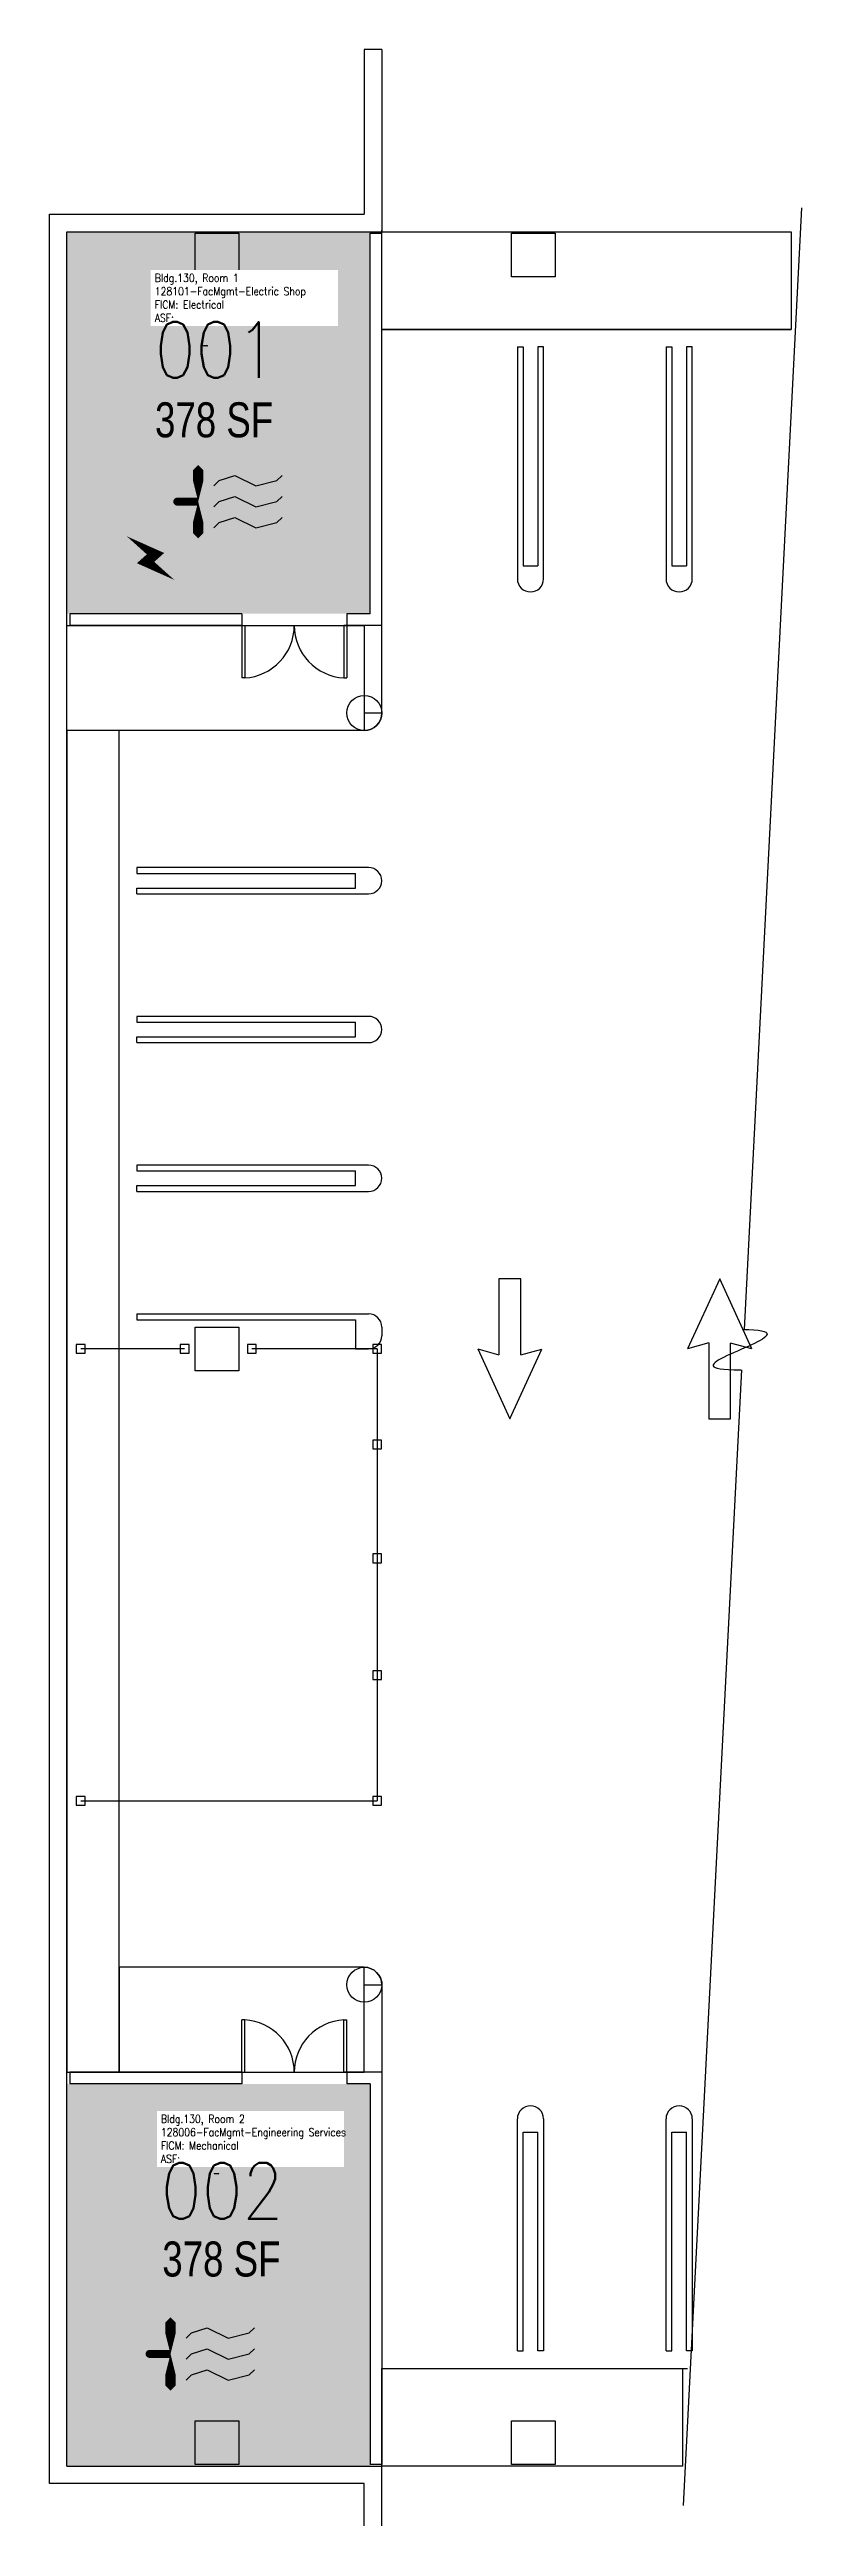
# Model space of a CAD drawing. Header units: inches. Extents: x 0 to 1756, y 0 to 2551.
# Drawn here: x 1240 to 1756, y 859 to 2551 of the extents above; entities that cross this region are included whole.
import ezdxf
from ezdxf.enums import TextEntityAlignment as Align

# ---------------------------------------------------------------- set-up
doc = ezdxf.new("R2010")
doc.units = ezdxf.units.IN
doc.header["$LTSCALE"] = 10
doc.header["$MEASUREMENT"] = 0
doc.layers.get('0').update_dxf_attribs({"linetype": 'CONTINUOUS'})
for name, color, linetype in [('A-COLS', 5, 'CONTINUOUS'), ('A-DOOR', 2, 'CONTINUOUS'), ('A-FLOR', 3, 'CONTINUOUS'), ('A-IDEN-ICON', 4, 'CONTINUOUS'), ('A-IDEN-RNUM', 7, 'CONTINUOUS'), ('A-IDEN-SNUM', 4, 'CONTINUOUS'), ('A-IDEN-VNUM', 4, 'CONTINUOUS'), ('A-WALL', 7, 'CONTINUOUS'), ('AREA-TEXT', 3, 'CONTINUOUS'), ('Rooms-Category-Color', 7, 'CONTINUOUS'), ('Rooms-College-Color', 7, 'CONTINUOUS'), ('Rooms-Department-Color', 7, 'CONTINUOUS'), ('Rooms-Division-Color', 7, 'CONTINUOUS'), ('Rooms-Information', 7, 'CONTINUOUS')]:
    doc.layers.add(name, color=color, linetype=linetype)
doc.styles.add('AREA', font='arial.ttf', dxfattribs={"width": 0.75, "height": 24})
doc.styles.add('ROOMSNUMBER', font='txt.shx', dxfattribs={"height": 0.03})
doc.styles.add('ROOMVNUMBER', font='simplex.shx', dxfattribs={"width": 0.85})

# ---------------------------------------------------------------- blocks, each defined once
blk = doc.blocks.new('CPMECH')
for p, q in [((0.005, 0.025), (0.015, 0.035)), ((0.015, 0.035), (0.045, 0.045)), ((0.015, -0.005), (0.045, 0.005)), ((0.045, 0.045), (0.085, 0.025)), ((0.045, 0.005), (0.085, -0.015)), ((0.085, 0.025), (0.125, 0.035)), ((0.125, 0.035), (0.135, 0.045)), ((0.125, -0.005), (0.135, 0.005)), ((0.005, -0.015), (0.015, -0.005)), ((0.005, -0.055), (0.015, -0.045)), ((0.015, -0.045), (0.045, -0.035)), ((0.045, -0.035), (0.085, -0.055)), ((0.085, -0.015), (0.125, -0.005)), ((0.085, -0.055), (0.125, -0.045)), ((0.125, -0.045), (0.135, -0.035))]:
    blk.add_line(p, q)
for points in [[(-0.025, -0.005, 0, 0.02, 0), (-0.025, 0.035, 0.02, 0.02, 0), (-0.025, 0.055, 0.02, 0, 0), (-0.025, 0.065, 0, 0, 0)], [(-0.025, -0.005, 0, 0.02, 0), (-0.025, -0.045, 0.02, 0.02, 0), (-0.025, -0.065, 0.02, 0, 0), (-0.025, -0.075, 0, 0, 0)]]:
    blk.add_lwpolyline(points, format="xyseb")
at = {"const_width": 0.0075}
blk.add_lwpolyline([(-0.0682, -0.0069, 1), (-0.0618, -0.0031, 1)], format="xyb", close=True, dxfattribs=at)
at = {"const_width": 0.015}
blk.add_lwpolyline([(-0.025, -0.005), (-0.065, -0.005)], dxfattribs=at)
blk = doc.blocks.new('CPELECT')
blk.add_lwpolyline([(0.0623, 0.0629, 0, 0.03, 0), (0.0105, -0.0168, 0.03, 0.03, 0), (-0.0105, 0.0068, 0.03, 0, 0), (-0.0623, -0.0729, 0.03, 0, 0)], format="xyseb")

msp = doc.modelspace()

# ---------------------------------------------------------------- hatches: boundary and pattern name
at = {"layer": 'Rooms-Category-Color', "true_color": 0xadadad}
for points in [[(1252, 2426), (1460, 2426), (1460, 2164), (1252, 2164)], [(1460, 894), (1252, 894), (1252, 1156), (1460, 1156)]]:
    msp.add_hatch(color=253, dxfattribs=at).paths.add_polyline_path(points)
at = {"layer": 'Rooms-College-Color', "true_color": 0xadadad}
for points in [[(1252, 2426), (1460, 2426), (1460, 2164), (1252, 2164)], [(1460, 894), (1252, 894), (1252, 1156), (1460, 1156)]]:
    msp.add_hatch(color=253, dxfattribs=at).paths.add_polyline_path(points)
at = {"layer": 'Rooms-Department-Color', "true_color": 0xacacac}
for points in [[(1252, 2426), (1460, 2426), (1460, 2164), (1252, 2164)], [(1460, 894), (1252, 894), (1252, 1156), (1460, 1156)]]:
    msp.add_hatch(color=253, dxfattribs=at).paths.add_polyline_path(points)
at = {"layer": 'Rooms-Division-Color', "true_color": 0xadadad}
for points in [[(1252, 2426), (1460, 2426), (1460, 2164), (1252, 2164)], [(1460, 894), (1252, 894), (1252, 1156), (1460, 1156)]]:
    msp.add_hatch(color=253, dxfattribs=at).paths.add_polyline_path(points)

# ---------------------------------------------------------------- linework, layer by layer
at = {"layer": 'A-COLS'}
for p, q in [((1340, 2425, 0), (1370, 2425, 0)), ((1340, 2395, 0), (1340, 2425, 0)), ((1370, 2425, 0), (1370, 2395, 0)), ((1557, 2425, 0), (1587, 2425, 0)), ((1557, 2395, 0), (1557, 2425, 0)), ((1587, 2425, 0), (1587, 2395, 0)), ((1370, 2395, 0), (1340, 2395, 0)), ((1587, 2395, 0), (1557, 2395, 0)), ((1340, 1675, 0), (1370, 1675, 0)), ((1340, 1645, 0), (1340, 1675, 0)), ((1370, 1675, 0), (1370, 1645, 0)), ((1370, 1645, 0), (1340, 1645, 0)), ((1340, 925, 0), (1370, 925, 0)), ((1340, 895, 0), (1340, 925, 0)), ((1370, 925, 0), (1370, 895, 0)), ((1557, 925, 0), (1587, 925, 0)), ((1557, 895, 0), (1557, 925, 0)), ((1587, 925, 0), (1587, 895, 0)), ((1370, 895, 0), (1340, 895, 0)), ((1587, 895, 0), (1557, 895, 0))]:
    msp.add_line(p, q, dxfattribs=at)
at = {"layer": 'A-DOOR'}
for p, q in [((1372, 2156, 0), (1374, 2156, 0)), ((1372, 2156, 0), (1372, 2120, 0)), ((1374, 2156, 0), (1374, 2120, 0)), ((1444, 2156, 0), (1442, 2156, 0)), ((1442, 2156, 0), (1442, 2120, 0)), ((1444, 2156, 0), (1444, 2120, 0)), ((1374, 2120, 0), (1372, 2120, 0)), ((1442, 2120, 0), (1444, 2120, 0)), ((1374, 1200, 0), (1372, 1200, 0)), ((1372, 1164, 0), (1372, 1200, 0)), ((1374, 1164, 0), (1374, 1200, 0)), ((1442, 1164, 0), (1442, 1200, 0)), ((1442, 1200, 0), (1444, 1200, 0)), ((1444, 1164, 0), (1444, 1200, 0)), ((1372, 1164, 0), (1374, 1164, 0)), ((1444, 1164, 0), (1442, 1164, 0))]:
    msp.add_line(p, q, dxfattribs=at)
for centre, start, end in [((1372, 2156, 0), 273.1798, 0), ((1444, 2156, 0), 180, 266.8202), ((1372, 1164, 0), 0, 86.8202), ((1444, 1164, 0), 93.1798, 180)]:
    msp.add_arc(centre, 36, start, end, dxfattribs=at)
at = {"layer": 'A-FLOR', "linetype": 'Continuous'}
for p, q in [((1756, 2442.3, 0), (1716.5, 1673.4, 0)), ((1468, 2359, 0), (1748.8, 2359, 0)), ((1468, 2094, 0), (1468, 2156, 0)), ((1456, 2084, 0), (1288, 2084, 0)), ((1288, 1236, 0), (1288, 2084, 0)), ((1332.8, 1660, 0), (1261.5, 1660, 0)), ((1464.8, 1660, 0), (1378.9, 1660, 0)), ((1464.8, 1660, 0), (1464.8, 1350.1, 0)), ((1712, 1658.5, 0), (1709.6, 1657.5, 0)), ((1714.4, 1659.6, 0), (1712, 1658.5, 0)), ((1716.9, 1660.7, 0), (1714.4, 1659.6, 0)), ((1715.5, 1673.4, 0), (1719.7, 1673.3, 0)), ((1719.3, 1661.7, 0), (1716.9, 1660.7, 0)), ((1721.6, 1662.8, 0), (1719.3, 1661.7, 0)), ((1719.7, 1673.3, 0), (1723.3, 1673.1, 0)), ((1723.7, 1663.8, 0), (1721.6, 1662.8, 0)), ((1723.3, 1673.1, 0), (1726.2, 1672.8, 0)), ((1725.7, 1664.8, 0), (1723.7, 1663.8, 0)), ((1727.6, 1665.8, 0), (1725.7, 1664.8, 0)), ((1726.2, 1672.8, 0), (1728.5, 1672.4, 0)), ((1729.1, 1666.7, 0), (1727.6, 1665.8, 0)), ((1728.5, 1672.4, 0), (1730.2, 1671.9, 0)), ((1730.4, 1667.6, 0), (1729.1, 1666.7, 0)), ((1730.2, 1671.9, 0), (1731.4, 1671.4, 0)), ((1731.4, 1668.5, 0), (1730.4, 1667.6, 0)), ((1731.4, 1671.4, 0), (1732.1, 1670.7, 0)), ((1732, 1669.3, 0), (1731.4, 1668.5, 0)), ((1732.3, 1670.1, 0), (1732, 1669.3, 0)), ((1732.1, 1670.7, 0), (1732.3, 1670.1, 0)), ((1675, 867, 0), (1715, 1645.7, 0)), ((1695.9, 1649.9, 0), (1695.4, 1649.1, 0)), ((1695.4, 1649.1, 0), (1695.4, 1648.4, 0)), ((1695.4, 1648.4, 0), (1695.8, 1647.8, 0)), ((1695.8, 1647.8, 0), (1696.7, 1647.2, 0)), ((1696.7, 1650.7, 0), (1695.9, 1649.9, 0)), ((1697.8, 1651.6, 0), (1696.7, 1650.7, 0)), ((1696.7, 1647.2, 0), (1698.1, 1646.8, 0)), ((1699.3, 1652.5, 0), (1697.8, 1651.6, 0)), ((1698.1, 1646.8, 0), (1700.1, 1646.4, 0)), ((1701, 1653.4, 0), (1699.3, 1652.5, 0)), ((1700.1, 1646.4, 0), (1702.7, 1646, 0)), ((1702.9, 1654.4, 0), (1701, 1653.4, 0)), ((1702.7, 1646, 0), (1705.9, 1645.8, 0)), ((1705, 1655.4, 0), (1702.9, 1654.4, 0)), ((1707.2, 1656.4, 0), (1705, 1655.4, 0)), ((1705.9, 1645.8, 0), (1709.8, 1645.7, 0)), ((1709.6, 1657.5, 0), (1707.2, 1656.4, 0)), ((1709.8, 1645.7, 0), (1714.4, 1645.7, 0)), ((1261.5, 1350.1, 0), (1464.8, 1350.1, 0)), ((1456, 1236, 0), (1288, 1236, 0)), ((1468, 1226, 0), (1468, 1164, 0)), ((1468, 961, 0), (1677.8, 961, 0))]:
    msp.add_line(p, q, dxfattribs=at)
at = {"layer": 'A-FLOR'}
for p, q in [((1468, 2426, 0), (1748.8, 2426, 0)), ((1468, 2359, 0), (1468, 2426, 0)), ((1748.8, 2426, 0), (1748.8, 2359, 0)), ((1748.8, 2359, 0), (1468, 2359, 0)), ((1561, 2347, 0), (1565, 2347, 0)), ((1561, 2347, 0), (1561, 2188, 0)), ((1565, 2347, 0), (1565, 2197, 0)), ((1575, 2347, 0), (1575, 2197, 0)), ((1579, 2347, 0), (1575, 2347, 0)), ((1579, 2188, 0), (1579, 2347, 0)), ((1663, 2347, 0), (1667, 2347, 0)), ((1663, 2347, 0), (1663, 2188, 0)), ((1667, 2347, 0), (1667, 2197, 0)), ((1677, 2347, 0), (1677, 2197, 0)), ((1681, 2347, 0), (1677, 2347, 0)), ((1681, 2188, 0), (1681, 2347, 0)), ((1565, 2197, 0), (1575, 2197, 0)), ((1667, 2197, 0), (1677, 2197, 0)), ((1252, 2084, 0), (1252, 2156, 0)), ((1252, 2156, 0), (1456, 2156, 0)), ((1456, 2156, 0), (1456, 2084, 0)), ((1468, 2156, 0), (1456, 2156, 0)), ((1456, 2156, 0), (1456, 2096, 0)), ((1468, 2096, 0), (1468, 2156, 0)), ((1288, 2084, 0), (1252, 2084, 0)), ((1252, 2084, 0), (1252, 1164, 0)), ((1456, 2084, 0), (1252, 2084, 0)), ((1288, 1164, 0), (1288, 2084, 0)), ((1456, 2096, 0), (1468, 2096, 0)), ((1300, 1990, 0), (1300, 1986, 0)), ((1459, 1990, 0), (1300, 1990, 0)), ((1300, 1986, 0), (1450, 1986, 0)), ((1450, 1976, 0), (1450, 1986, 0)), ((1300, 1976, 0), (1450, 1976, 0)), ((1300, 1972, 0), (1300, 1976, 0)), ((1300, 1972, 0), (1459, 1972, 0)), ((1300, 1888, 0), (1300, 1884, 0)), ((1459, 1888, 0), (1300, 1888, 0)), ((1300, 1884, 0), (1450, 1884, 0)), ((1450, 1874, 0), (1450, 1884, 0)), ((1300, 1874, 0), (1450, 1874, 0)), ((1300, 1870, 0), (1300, 1874, 0)), ((1300, 1870, 0), (1459, 1870, 0)), ((1300, 1786, 0), (1300, 1782, 0)), ((1459, 1786, 0), (1300, 1786, 0)), ((1300, 1782, 0), (1450, 1782, 0)), ((1450, 1772, 0), (1450, 1782, 0)), ((1300, 1772, 0), (1450, 1772, 0)), ((1300, 1768, 0), (1300, 1772, 0)), ((1300, 1768, 0), (1459, 1768, 0)), ((1548.3, 1708, 0), (1548.3, 1656, 0)), ((1563.3, 1708, 0), (1548.3, 1708, 0)), ((1563.3, 1655.9, 0), (1563.3, 1708, 0)), ((1699.8, 1708, 0), (1677.8, 1660.1, 0)), ((1721.8, 1660, 0), (1699.8, 1708, 0)), ((1300, 1684, 0), (1459, 1684, 0)), ((1300, 1684, 0), (1300, 1680, 0)), ((1300, 1680, 0), (1450, 1680, 0)), ((1450, 1680, 0), (1450, 1660, 0)), ((1264.5, 1663, 0), (1258.5, 1663, 0)), ((1258.5, 1663, 0), (1258.5, 1657, 0)), ((1264.5, 1657, 0), (1264.5, 1663, 0)), ((1335.8, 1663, 0), (1329.8, 1663, 0)), ((1329.8, 1663, 0), (1329.8, 1657, 0)), ((1335.8, 1657, 0), (1335.8, 1663, 0)), ((1381.9, 1663, 0), (1375.9, 1663, 0)), ((1375.9, 1663, 0), (1375.9, 1657, 0)), ((1381.9, 1657, 0), (1381.9, 1663, 0)), ((1450, 1660, 0), (1459, 1660, 0)), ((1467.8, 1663, 0), (1461.8, 1663, 0)), ((1461.8, 1663, 0), (1461.8, 1657, 0)), ((1467.8, 1657, 0), (1467.8, 1663, 0)), ((1468, 1675, 0), (1468, 1669, 0)), ((1533.8, 1660, 0), (1555.8, 1612, 0)), ((1533.8, 1660, 0), (1548.3, 1656, 0)), ((1555.8, 1612, 0), (1577.7, 1659.9, 0)), ((1563.3, 1655.9, 0), (1577.7, 1659.9, 0)), ((1692.3, 1664.1, 0), (1677.8, 1660.1, 0)), ((1692.3, 1664.1, 0), (1692.3, 1612, 0)), ((1721.8, 1660, 0), (1707.3, 1664, 0)), ((1707.3, 1612, 0), (1707.3, 1664, 0)), ((1258.5, 1657, 0), (1264.5, 1657, 0)), ((1329.8, 1657, 0), (1335.8, 1657, 0)), ((1375.9, 1657, 0), (1381.9, 1657, 0)), ((1461.8, 1657, 0), (1467.8, 1657, 0)), ((1692.3, 1612, 0), (1707.3, 1612, 0)), ((1467.8, 1597.4, 0), (1461.8, 1597.4, 0)), ((1461.8, 1597.4, 0), (1461.8, 1591.4, 0)), ((1461.8, 1591.4, 0), (1467.8, 1591.4, 0)), ((1467.8, 1591.4, 0), (1467.8, 1597.4, 0)), ((1467.8, 1519.4, 0), (1461.8, 1519.4, 0)), ((1461.8, 1519.4, 0), (1461.8, 1513.4, 0)), ((1461.8, 1513.4, 0), (1467.8, 1513.4, 0)), ((1467.8, 1513.4, 0), (1467.8, 1519.4, 0)), ((1467.8, 1439.3, 0), (1461.8, 1439.3, 0)), ((1461.8, 1439.3, 0), (1461.8, 1433.3, 0)), ((1467.8, 1433.3, 0), (1467.8, 1439.3, 0)), ((1461.8, 1433.3, 0), (1467.8, 1433.3, 0)), ((1264.5, 1353.1, 0), (1258.5, 1353.1, 0)), ((1258.5, 1353.1, 0), (1258.5, 1347.1, 0)), ((1258.5, 1347.1, 0), (1264.5, 1347.1, 0)), ((1264.5, 1347.1, 0), (1264.5, 1353.1, 0)), ((1467.8, 1353.1, 0), (1461.8, 1353.1, 0)), ((1461.8, 1353.1, 0), (1461.8, 1347.1, 0)), ((1461.8, 1347.1, 0), (1467.8, 1347.1, 0)), ((1467.8, 1347.1, 0), (1467.8, 1353.1, 0)), ((1456, 1236, 0), (1288, 1236, 0)), ((1288, 1236, 0), (1288, 1164, 0)), ((1456, 1164, 0), (1456, 1236, 0)), ((1456, 1224, 0), (1468, 1224, 0)), ((1456, 1164, 0), (1456, 1224, 0)), ((1468, 1224, 0), (1468, 1164, 0)), ((1252, 1164, 0), (1288, 1164, 0)), ((1288, 1164, 0), (1456, 1164, 0)), ((1468, 1164, 0), (1456, 1164, 0)), ((1561, 973, 0), (1561, 1132, 0)), ((1565, 973, 0), (1565, 1123, 0)), ((1565, 1123, 0), (1575, 1123, 0)), ((1575, 973, 0), (1575, 1123, 0)), ((1579, 1132, 0), (1579, 973, 0)), ((1663, 973, 0), (1663, 1132, 0)), ((1667, 973, 0), (1667, 1123, 0)), ((1667, 1123, 0), (1677, 1123, 0)), ((1677, 973, 0), (1677, 1123, 0)), ((1681, 1132, 0), (1681, 973, 0)), ((1561, 973, 0), (1565, 973, 0)), ((1579, 973, 0), (1575, 973, 0)), ((1663, 973, 0), (1667, 973, 0)), ((1681, 973, 0), (1677, 973, 0)), ((1468, 961, 0), (1674.3, 961, 0)), ((1468, 894, 0), (1468, 961, 0)), ((1674.3, 961, 0), (1674.3, 894, 0)), ((1674.3, 894, 0), (1468, 894, 0))]:
    msp.add_line(p, q, dxfattribs=at)
at = {"layer": 'A-FLOR', "linetype": 'Continuous'}
for centre in [(1456, 2096, 0), (1456, 1224, 0)]:
    msp.add_circle(centre, 12, dxfattribs=at)
at = {"layer": 'A-FLOR'}
for centre, start, end in [((1570, 2188, 0), 180, 0), ((1672, 2188, 0), 180, 0), ((1459, 1981, 0), 270, 90), ((1459, 1879, 0), 270, 90), ((1459, 1777, 0), 270, 90), ((1459, 1675, 0), 0, 90), ((1459, 1669, 0), 270, 0), ((1570, 1132, 0), 0, 180), ((1672, 1132, 0), 0, 180)]:
    msp.add_arc(centre, 9, start, end, dxfattribs=at)
at = {"layer": 'A-FLOR', "linetype": 'Continuous'}
for centre, start, end in [((1456, 2096, 0), 270, 0), ((1456, 1224, 0), 0, 90)]:
    msp.add_arc(centre, 12, start, end, dxfattribs=at)
at = {"layer": 'A-WALL', "linetype": 'Continuous'}
for p, q in [((1468, 2551, 0), (1456, 2551, 0)), ((1456, 2551, 0), (1456, 2438, 0)), ((1468, 2551, 0), (1468, 2426, 0)), ((1240, 2438, 0), (1456, 2438, 0)), ((1240, 882, 0), (1240, 2438, 0)), ((1252, 2426, 0), (1468, 2426, 0)), ((1252, 894, 0), (1252, 2426, 0)), ((1460, 2425, 0), (1468, 2425, 0)), ((1460, 2164, 0), (1460, 2425, 0)), ((1468, 2156, 0), (1468, 2427, 0)), ((1468, 2156, 0), (1468, 2425, 0)), ((1254, 2164, 0), (1254, 2156, 0)), ((1372, 2164, 0), (1254, 2164, 0)), ((1372, 2156, 0), (1254, 2156, 0)), ((1372, 2164, 0), (1372, 2156, 0)), ((1444, 2164, 0), (1444, 2156, 0)), ((1460, 2164, 0), (1444, 2164, 0)), ((1468, 2156, 0), (1444, 2156, 0)), ((1254, 1164, 0), (1254, 1156, 0)), ((1372, 1164, 0), (1254, 1164, 0)), ((1372, 1156, 0), (1254, 1156, 0)), ((1372, 1164, 0), (1372, 1156, 0)), ((1444, 1164, 0), (1444, 1156, 0)), ((1468, 1164, 0), (1444, 1164, 0)), ((1460, 1156, 0), (1444, 1156, 0)), ((1460, 1156, 0), (1460, 895, 0)), ((1468, 1164, 0), (1468, 895, 0)), ((1456, 882, 0), (1240, 882, 0)), ((1252, 894, 0), (1468, 894, 0)), ((1456, 769, 0), (1456, 882, 0)), ((1468, 895, 0), (1460, 895, 0)), ((1468, 769, 0), (1468, 894, 0))]:
    msp.add_line(p, q, dxfattribs=at)

# ---------------------------------------------------------------- block references
at = {"layer": 'A-IDEN-ICON', "xscale": 360.0000000025632, "yscale": 360.0000000025632, "zscale": 360.0000000025632}
for p in [(1351.1, 2242.7), (1332.1, 972.7)]:
    msp.add_blockref('CPMECH', p, dxfattribs=at)
at = {"layer": 'A-IDEN-ICON', "xscale": 240, "yscale": 240, "zscale": 240, "rotation": 270}
msp.add_blockref('CPELECT', (1310.6, 2202.2), dxfattribs=at)

# ---------------------------------------------------------------- texts
at = {"layer": 'A-IDEN-RNUM', "style": 'ROOMSNUMBER'}
for s, p in [('0001-00', (1345.5, 2347.6)), ('0002-00', (1353.1, 1094.3))]:
    msp.add_text(s, height=0.36, rotation=360, dxfattribs=at).set_placement(p)
at = {"layer": 'A-IDEN-SNUM', "style": 'ROOMSNUMBER'}
for s, p in [('1300000100', (1345.5, 2347.6)), ('1300000200', (1353.1, 1094.3))]:
    msp.add_text(s, height=0.36, rotation=360, dxfattribs=at).set_placement(p)
at = {"layer": 'A-IDEN-VNUM', "char_height": 38.4, "width": 82.003, "attachment_point": 1, "style": 'ROOMVNUMBER'}
for s, insert in [('001', (1312.3, 2364.1)), ('002', (1316.5, 1101.9))]:
    msp.add_mtext(s, dxfattribs=dict(at, insert=insert))
at = {"layer": 'AREA-TEXT', "style": 'AREA', "width": 0.75}
for p in [(1353, 2297), (1358, 1036)]:
    msp.add_text('378 SF', height=24, dxfattribs=at).set_placement(p, align=Align.MIDDLE_CENTER)

# ---------------------------------------------------------------- next in the draw order: texts
at = {"layer": 'Rooms-Information', "char_height": 5.486, "width": 122.88, "attachment_point": 7, "style": 'ROOMVNUMBER', "bg_fill": 3, "box_fill_scale": 1.5, "bg_fill_color": 256, "bg_fill_true_color": 13158600, "bg_fill_transparency": 0}
for s, insert in [('Bldg.130, Room 1^M^J128101-FacMgmt-Electric Shop^M^JFICM: Electrical^M^JASF: ', (1312.3, 2364.1)), ('Bldg.130, Room 2^M^J128006-FacMgmt-Engineering Services^M^JFICM: Mechanical^M^JASF: ', (1316.5, 1101.9))]:
    msp.add_mtext(s, dxfattribs=dict(at, insert=insert))

doc.saveas('drawing.dxf')
